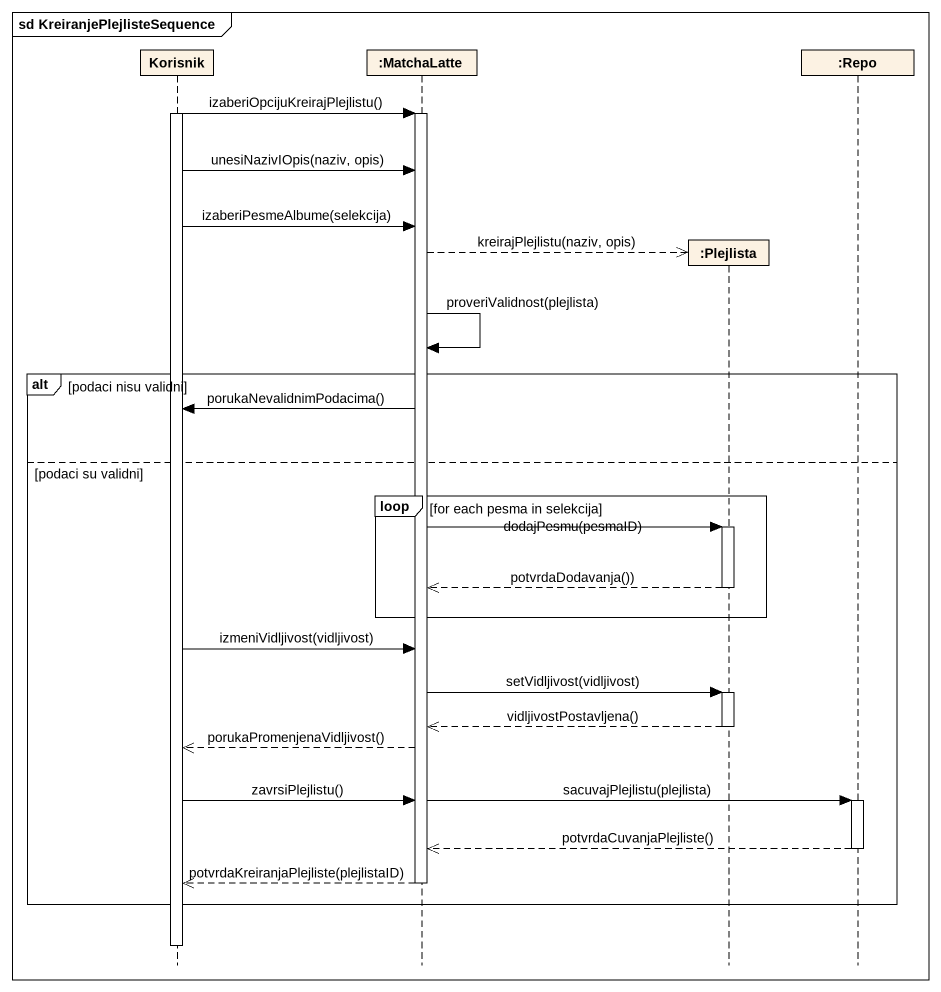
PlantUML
@startuml
mainframe sd KreiranjePlejlisteSequence
hide footbox
participant Korisnik
participant ":MatchaLatte" as MatchaLatte
participant ":Plejlista" as Plejlista
participant ":Repo" as Repo

activate Korisnik
Korisnik -> MatchaLatte : izaberiOpcijuKreirajPlejlistu()
activate MatchaLatte
Korisnik -> MatchaLatte : unesiNazivIOpis(naziv, opis)
Korisnik -> MatchaLatte : izaberiPesmeAlbume(selekcija)
MatchaLatte -->> Plejlista ** : kreirajPlejlistu(naziv, opis)
MatchaLatte -> MatchaLatte : proveriValidnost(plejlista)
alt podaci nisu validni
  MatchaLatte -> Korisnik : porukaNevalidnimPodacima()
else podaci su validni
  loop for each pesma in selekcija
    MatchaLatte -> Plejlista : dodajPesmu(pesmaID)
    activate Plejlista
    Plejlista -->> MatchaLatte : potvrdaDodavanja())
    deactivate Plejlista
  end
  Korisnik -> MatchaLatte : izmeniVidljivost(vidljivost)
  MatchaLatte -> Plejlista : setVidljivost(vidljivost)
  activate Plejlista
  Plejlista -->> MatchaLatte : vidljivostPostavljena()
  deactivate Plejlista
  MatchaLatte -->> Korisnik : porukaPromenjenaVidljivost()
  Korisnik -> MatchaLatte : zavrsiPlejlistu()
  MatchaLatte -> Repo : sacuvajPlejlistu(plejlista)
  activate Repo
  Repo -->> MatchaLatte : potvrdaCuvanjaPlejliste()
  deactivate Repo
  MatchaLatte -->> Korisnik : potvrdaKreiranjaPlejliste(plejlistaID)
  deactivate MatchaLatte
end
deactivate Korisnik
@enduml
